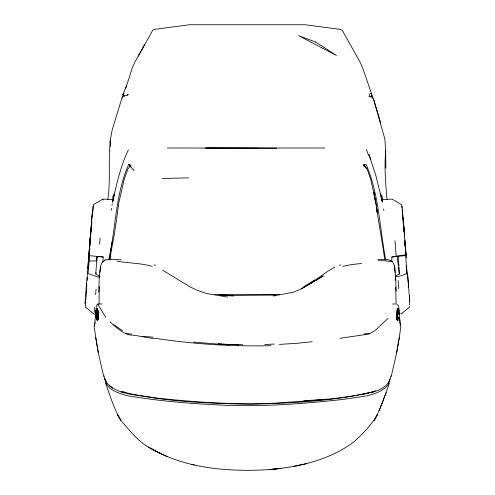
<?xml version="1.0" encoding="UTF-8"?>
<svg xmlns="http://www.w3.org/2000/svg" width="495" height="495" viewBox="0 0 495 495"><rect width="100%" height="100%" fill="white"/><g stroke="black" fill="none" stroke-linecap="round" stroke-linejoin="round"><path stroke-width="0.74" d="M89.484 250.13L89.762 244.852L89.818 245.792M381.558 199.151L381.596 195.729M97.292 308.267L98.53 313.725L98.288 318.433L97.162 320.902L95.863 315.73L95.925 310.421L97.292 308.267L97.756 311.145M372.283 97.552L371.355 93.4L369.74 93.821L369.029 96.544L372.648 97.07L373.638 99.39L384.819 138.885L385.679 150.771L385.853 168.133M91.792 223.505L91.823 222.045M112.823 199.664L112.897 196.032M406.358 265.71L407.379 273.983L406.673 273.797L405.665 253.013M103.17 200.06L103.189 199.058L113.683 199.726M409.625 304.951L409.705 301.802M98.827 292.248L99.285 276.377L100.473 266.242M95.919 314.251L93.66 313.88L85.27 306.888L85.61 304.301M86.421 288.554L86.161 295.892L85.511 299.611M97.614 308.96L97.224 319.04L98.332 319.894L96.525 319.015L96.086 314.684L96.822 309.715L97.614 308.96L95.925 310.421L96.822 313.044L95.863 315.73M124.028 96.55L124.072 95.448L122.853 94.644L126.59 85.641M396.99 314.665L396.792 319.714L397.856 320.859L398.624 317.351L397.776 319.021L396.792 319.714L398.166 317.939M397.219 308.892L398.135 309.709L397.776 319.021L397.219 308.892L397.856 308.534L398.797 309.715L399.125 314.486L398.444 312.76L398.797 309.715L397.219 308.892L397.726 309.734L397.089 311.429L396.749 318.582M92.404 216.519L93.289 204.732L102.756 199.132M385.679 150.771C384.281 167.05 385.555 183.193 387.065 199.398M89.119 254.312L92.101 214.719M96.636 316.775L96.525 319.015L97.224 319.04L96.822 309.715M99.235 286.574L99.074 303.868M99.681 277.615L99.755 276.123M85.406 298.708L85.14 303.843L85.449 298.429M86.217 292.489L86.291 291.128M127.048 95.331L128.267 94.619L122.407 96.519L112.445 129.096C106.71 152.188 111.344 176.22 107.805 199.671M98.041 310.254L98.227 319.281M91.29 227.521L90.338 239.605M398.413 256.967L398.184 260.871L398.487 263.724L399.23 265.357M89.762 246.163L89.849 244.716M89.935 243.274L90.331 236.771L87.794 268.346M94.564 307.556L94.1 312.425M396.743 316.181L396.841 314.727M89.372 251.528L88.562 260.339L89.44 256.354L88.079 273.549L97.23 276.779L99.452 276.909M108.95 259.894L109.055 258.371C115.96 227.131 115.459 193.904 128.78 164.352L130.952 165.225L127.809 169.148L124.103 179.722L118.757 203.148L116.672 218.685M99.644 244.283L100.095 237.841M102.867 262.022L103.22 256.979L89.416 255.667M87.151 280.461L87.367 277.522M89.286 250.693L90.331 236.771M85.579 296.728L86.569 283.87M86.21 288.393L92.355 211.507M86.662 286.543L86.848 284.254M91.185 230.93L91.309 229.445M122.667 96.902L122.853 94.644L124.196 93.085M85.74 299.555L85.864 298.07M95.609 294.636L96.086 288.987M97.156 256.441L95.77 273.215L96.37 272.937L95.281 273.828L99.755 276.068M122.271 98.004L122.407 96.519M94.873 321.991L95.628 314.597M110.243 259.368L110.948 252.58L114.481 233.603L116.56 219.427M99.941 272.386L100.695 266.038M390.871 375.841C390.11 384.466 381.472 389.639 373.855 391.774C341.401 399.651 307.779 400.641 274.62 403.171C234.692 404.941 194.752 402.212 155.071 397.875C139.949 394.812 122.358 395.753 109.661 385.809M109.568 259.324L111.975 242.197M391.223 376.503L396.699 352.551L399.323 337.343L400.808 326.855L400.771 324.899L399.954 322.424M93.159 206.118L92.806 210.907M111.121 210.468L111.462 208.253M389.998 379.028L388.185 384.856C377.326 396.928 359.277 396.489 344.433 399.267C305.656 403.604 266.656 406.63 227.613 405.38C193.625 403.895 159.588 401.365 126.058 395.443C117.556 392.832 106.264 389.355 104.952 379.028M396.699 352.551L399.323 337.343M111.981 205.32L112.247 203.853M112.507 202.387C116.257 185.365 120.248 168.108 127.215 152.089M94.149 326.613L94.953 322.827M94.248 325.234L95.269 322.084M394.979 240.688L396.21 256.441L405.232 255.686L405.448 254.783L391.817 257.041L391.854 261.341M89.589 250.173L89.898 248.929M405.139 246.188L405.003 242.03L405.133 244.184M125.767 88.32L132.184 68.155L135.03 61.782L144.596 44.649M105.54 382.932C109.995 395.598 113.955 408.647 120.761 420.305C129.944 430.7 138.594 442.388 151.34 448.656C185.062 468.171 225.256 471.537 263.445 469.953C293.807 468.084 325.184 461.742 350.627 444.244C360.323 437.184 368.193 427.835 375.358 418.343C381.274 407.082 385.339 394.948 389.41 382.932M405.232 255.686L405.646 254.486M386.088 392.683L379.059 410.621M96.086 314.684L96.822 313.044M127.444 151.94L128.428 149.849M100.782 265.332L102.18 262.387L105.076 259.937L110.843 259.331L121.294 259.819M397.856 308.534L397.009 310.278L396.464 318.353M138.346 56.065L152.868 30.053L155.189 29.31L172.675 26.953L189.548 24.762L305.205 24.75L339.551 29.292L342.113 30.071L359.71 61.473L362.581 67.697L372.091 95.281L370.904 96.989M102.149 303.955L97.626 304.085L96.278 306.219L95.504 317.802M104.327 260.945L105.076 259.937M387.938 318.576L374.474 331.031L368.855 334.057L339.947 338.308M273.172 295.998L293.238 292.242L301.263 288.913L310.439 283.542L328.08 271.05L334.898 267.108M385.747 259.832C379.51 228.059 379.17 194.43 366.114 164.433L364.357 164.303L363.287 165.033L363.924 166.394M303.07 287.267L314.758 279.885M130.952 165.225L129.721 165.967L134.139 170.614M310.439 283.542L323.359 275.913L301.263 288.913M391.817 257.041L397.807 256.138M395.282 276.092L399.719 273.865L399.001 267.046M373.447 391.52L375.365 390.722M406.673 273.797L398.172 276.6L395.431 276.86M372.809 391.786C332.659 401.55 290.924 403.109 249.758 404.316C207.207 403.178 163.919 402.02 122.426 391.83M362.427 394.416L373.855 391.774M293.95 466.321L306.77 463.586M342.8 266.372L351.116 264.639L361.56 263.464M339.267 265.264L340.919 264.992M396.118 291.134L395.66 276.693L394.565 265.796L392.467 261.478L390.864 261.651L385.104 260.704L378.359 260.785M312.215 341.705L297.111 343.301L279.341 344.396M363.961 333.964L369.79 333.413M381.051 199.664L392.102 199.101L401.754 204.806L402.522 210.882M303.775 400.826L326.855 399.156M264.745 344.545L274.329 344.044M188.62 177.909L162.329 178.41M377.765 259.609L386.112 259.306L388.959 259.925L392.467 261.478M275.381 295.082L234.339 295.404L219.149 295.051M279.588 294.506L214.607 294.494M88.933 261.001L96.754 260.939L96.531 256.973M205.208 148.085L324.949 147.98M276.668 148.16L167.347 147.98M270.963 345.683C233.027 346.624 195.16 344.291 157.645 338.63C148.017 338.586 138.94 335.264 129.313 334.929C121.652 332.56 115.613 327.152 109.946 321.707M258.031 148.222L206.52 148.055M225.726 344.334L242.853 344.737M398.135 309.709L398.797 309.715M392.653 303.986L395.567 304.048M230.206 344.545L238.769 344.78L218.252 343.988L224.229 344.266M400.115 324.875L400.771 324.899M220.962 295.311L233.69 296.016M142.436 336.452L153.246 337.114M121.071 391.892L125.322 392.176M193.465 342.125L228.628 344.879M103.22 256.979L96.89 256.41L97.348 258.068M125.65 333.537L131.72 334.094M154.032 264.992L155.684 265.264M227.607 297.056L207.102 293.64L197.92 290.546L190.427 287.131L162.762 270.214M117.098 261.212C128.731 263.229 140.654 263.018 152.151 266.372M191.299 464.279L194.479 464.947M158.969 452.845L167.409 456.65M148.376 447.059L159.34 453.005L151.34 448.656M97.626 304.085L105.67 317.109M113.454 324.528L122.494 330.685M98.981 312.345L97.96 311.615L97.218 309.728L98.251 319.17M112.52 388.105L106.877 383.217L104.334 378.285L106.877 383.217M399.719 273.865L399.088 273.308L398.71 270.728L397.429 256.354M366.913 168.387L363.287 165.033L367.117 169.111L370.848 179.722L376.219 204.058L377.258 212.584L376.497 208.061M396.891 304.208L398.729 306.281L400.065 324.206M397.856 320.859L396.947 319.454L396.402 316.138L396.996 317.332L396.322 315.16M128.78 164.352L129.888 166.085M409.606 306.535L409.786 306.82L401.03 314.065L400.851 313.539M366.523 149.849L368.49 155.288M370.798 159.477L368.967 154.632L375.854 175.62L382.387 202.071M364.357 164.303L365.539 167.861M373.638 99.39L380.704 122.995M103.727 376.503L98.251 352.551L94.143 326.855M382.047 195.946L382.771 199.726M104.08 375.841L104.612 378.824M95.628 337.343L98.251 352.551M375.68 202.832L373.836 192.233L375.229 200.524M375.946 204.348L376.212 205.864M376.472 207.374C378.991 224.724 382.326 241.956 384.708 259.306M375.482 202.034L375.736 203.538M383.6 208.989L383.829 210.468M399.514 317.666L400.078 321.991M401.798 206.465L401.971 207.894M109.952 140.84L110.626 146.594M408.128 285.986L408.282 287.471M402.652 216.816L402.856 219.093M403.19 222.917L403.394 225.213M398.11 280.455L398.828 288.727M402.379 209.267L406.302 257.852M403.109 218.184L404.013 229.024M403.326 223.288L402.28 211.155M408.61 286.927L407.496 273.122M372.648 97.07L372.772 98.579M405.089 242.921L406.098 255.284M407.54 273.754L409.742 301.356L409.328 295.824M403.561 223.406L404.607 236.895M405.003 242.03L405.832 253.96M404.861 239.84L405.653 250.464M98.041 315.519L98.233 318.433M394.565 265.796L394.998 272.566M395.27 277.949L395.387 280.25M395.734 287.168L396.099 303.843M407.305 273.983L407.373 275.492M403.66 228.993L403.753 231.221M402.237 210.035L402.348 213.036M405.151 244.771L405.195 245.953M114.432 193.297L112.749 201.298L114.432 193.297M377.209 414.866L374.189 420.305L377.209 414.866M281.172 468.375L269.862 469.532L281.141 468.406M315.699 42.05L298.609 35.652L336.464 55.465L315.699 42.05M120.761 420.305L117.742 414.866L120.761 420.305M382.202 201.298L380.519 193.297L382.202 201.298"/></g></svg>
